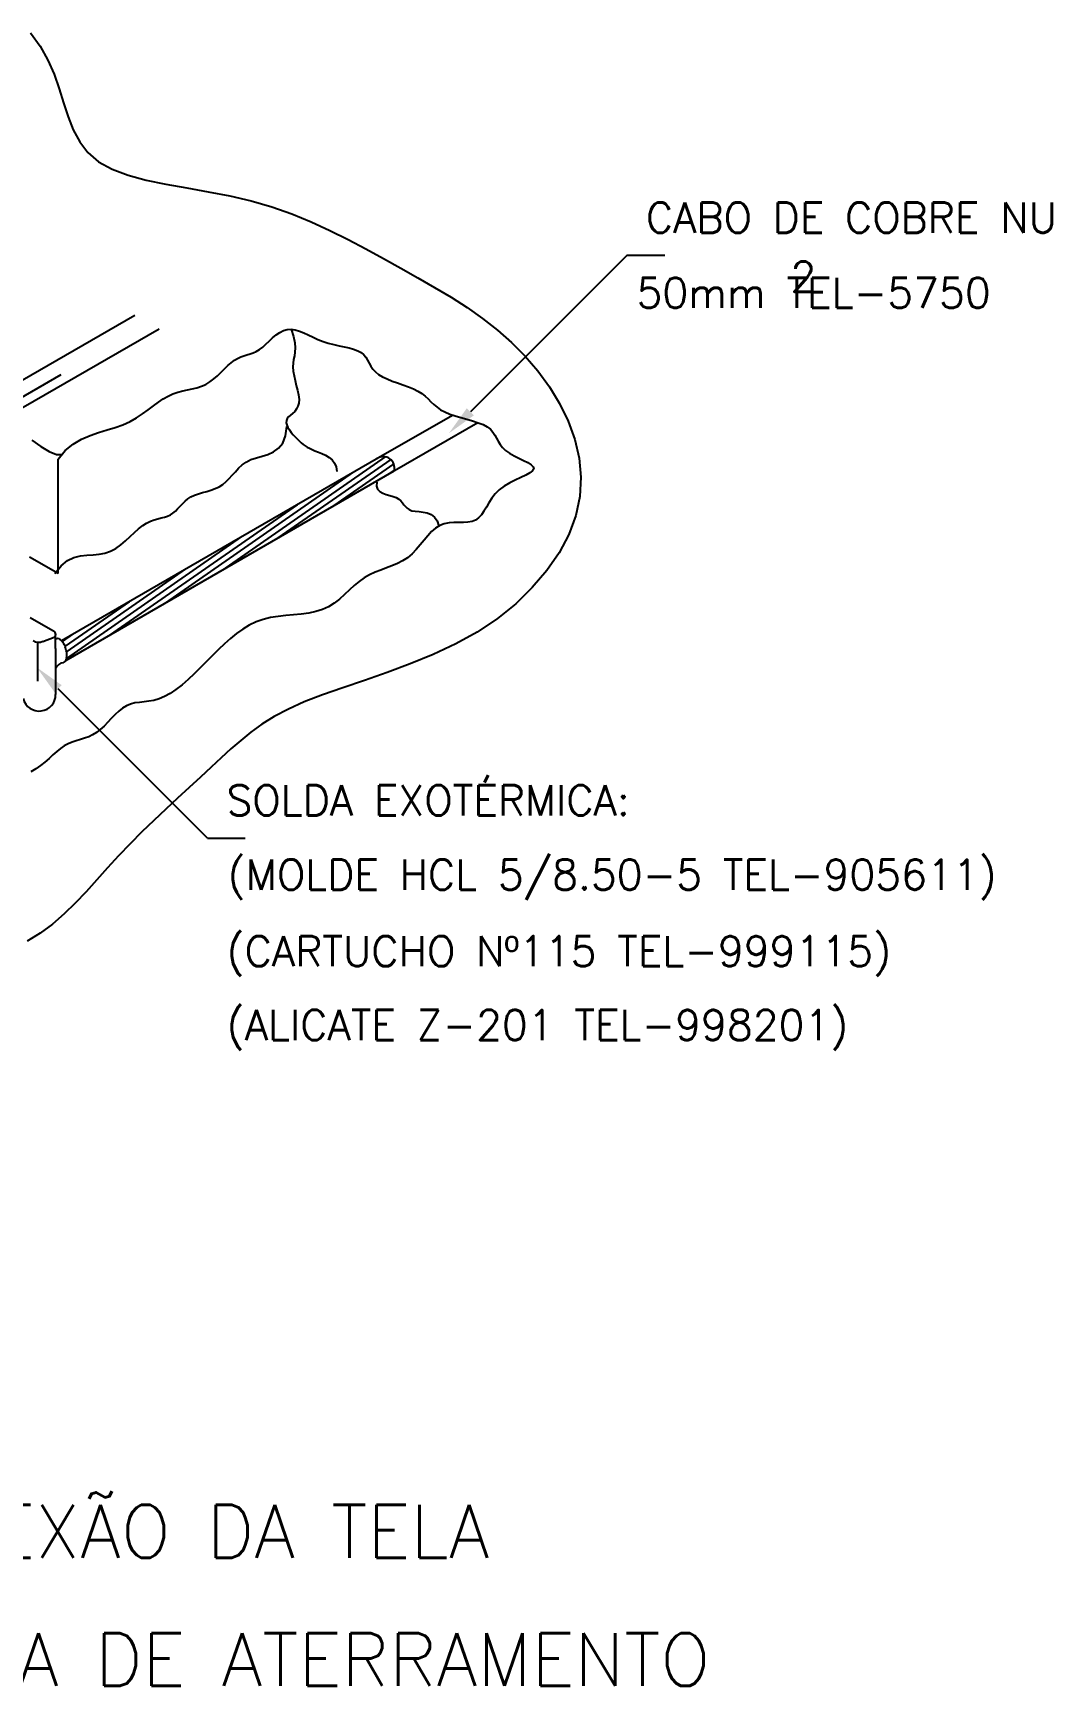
# Model space of a CAD drawing. Header units: millimetres. Extents: x -5251.1 to -5237, y -4718 to -4706.2.
# Drawn here: x -5243.74 to -5236.99, y -4717.96 to -4706.99 of the extents above; entities that cross this region are included whole.
import ezdxf
from ezdxf.enums import TextEntityAlignment as Align

# ---------------------------------------------------------------- set-up
doc = ezdxf.new("R2010")
doc.units = ezdxf.units.MM
doc.header["$LTSCALE"] = 10
doc.linetypes.add('DASHEDX2', pattern=[1.5, 1, -0.5])
doc.layers.add('Termotécnica', color=7, linetype='Continuous')
doc.styles.add('r140', font='romans.shx')
doc.styles.add('r80', font='romans.shx')

msp = doc.modelspace()

# ---------------------------------------------------------------- linework, layer by layer
at = {"layer": 'Termotécnica', "color": 2}
for p, q in [((-5239.803, -4708.468), (-5239.977, -4708.641)), ((-5239.803, -4708.468), (-5239.553, -4708.468)), ((-5239.977, -4708.641), (-5240.843, -4709.508)), ((-5243.577, -4710.58), (-5243.577, -4709.82)), ((-5243.577, -4710.58), (-5243.766, -4710.471)), ((-5243.611, -4710.961), (-5243.762, -4710.875)), ((-5243.713, -4711.036), (-5243.713, -4711.294)), ((-5243.677, -4711.03), (-5243.603, -4711.003)), ((-5243.593, -4711.077), (-5243.593, -4710.988)), ((-5243.593, -4711.077), (-5243.593, -4711.383)), ((-5242.586, -4712.335), (-5243.576, -4711.345)), ((-5242.586, -4712.335), (-5242.336, -4712.335))]:
    msp.add_line(p, q, dxfattribs=at)
at = {"layer": 'Termotécnica', "color": 1}
for p, q in [((-5244.107, -4709.465), (-5243.068, -4708.865)), ((-5243.939, -4709.552), (-5242.907, -4708.956)), ((-5243.997, -4709.514), (-5243.557, -4709.26)), ((-5241.408, -4709.805), (-5242.492, -4710.559)), ((-5241.371, -4709.823), (-5242.12, -4710.344)), ((-5241.35, -4709.853), (-5241.748, -4710.129)), ((-5241.619, -4709.908), (-5242.864, -4710.774)), ((-5241.348, -4709.895), (-5241.377, -4709.915)), ((-5241.991, -4710.123), (-5243.236, -4710.988)), ((-5242.363, -4710.337), (-5243.521, -4711.143)), ((-5242.734, -4710.552), (-5243.52, -4711.098)), ((-5243.106, -4710.767), (-5243.531, -4711.062)), ((-5243.478, -4710.981), (-5243.549, -4711.031))]:
    msp.add_line(p, q, dxfattribs=at)
at = {"layer": 'Termotécnica', "color": 1, "linetype": 'DASHEDX2'}
for p, q in [((-5241.451, -4709.811), (-5240.961, -4709.528)), ((-5241.346, -4709.897), (-5240.793, -4709.578))]:
    msp.add_line(p, q, dxfattribs=at)
at = {"layer": 'Termotécnica', "color": 3}
for p, q in [((-5243.554, -4711.025), (-5241.451, -4709.811)), ((-5243.526, -4711.156), (-5241.349, -4709.899))]:
    msp.add_line(p, q, dxfattribs=at)
at = {"layer": 'Termotécnica', "color": 2}
for points in [[(-5243.759, -4706.993), (-5243.696, -4707.081), (-5243.645, -4707.173), (-5243.604, -4707.267), (-5243.57, -4707.363), (-5243.54, -4707.457), (-5243.51, -4707.549), (-5243.476, -4707.636), (-5243.433, -4707.716), (-5243.379, -4707.787), (-5243.308, -4707.848), (-5243.219, -4707.897), (-5243.113, -4707.937), (-5242.993, -4707.969), (-5242.862, -4707.996), (-5242.724, -4708.021), (-5242.582, -4708.046), (-5242.438, -4708.073), (-5242.297, -4708.106), (-5242.16, -4708.146), (-5242.027, -4708.193), (-5241.899, -4708.246), (-5241.775, -4708.303), (-5241.653, -4708.363), (-5241.535, -4708.426), (-5241.419, -4708.49), (-5241.304, -4708.554), (-5241.191, -4708.618), (-5241.08, -4708.682), (-5240.971, -4708.747), (-5240.865, -4708.815), (-5240.763, -4708.887), (-5240.664, -4708.964), (-5240.57, -4709.047), (-5240.48, -4709.137), (-5240.396, -4709.235), (-5240.319, -4709.34), (-5240.251, -4709.452), (-5240.195, -4709.569), (-5240.151, -4709.69), (-5240.122, -4709.815), (-5240.111, -4709.941), (-5240.117, -4710.068), (-5240.144, -4710.194), (-5240.191, -4710.32), (-5240.255, -4710.442), (-5240.336, -4710.56), (-5240.432, -4710.673), (-5240.542, -4710.78), (-5240.664, -4710.878), (-5240.797, -4710.968), (-5240.94, -4711.047), (-5241.09, -4711.118), (-5241.243, -4711.18), (-5241.395, -4711.237), (-5241.545, -4711.289), (-5241.689, -4711.338), (-5241.823, -4711.385), (-5241.944, -4711.432), (-5242.05, -4711.48), (-5242.143, -4711.529), (-5242.225, -4711.579), (-5242.298, -4711.632), (-5242.366, -4711.687), (-5242.431, -4711.744), (-5242.496, -4711.803), (-5242.562, -4711.866), (-5242.633, -4711.931), (-5242.707, -4711.999), (-5242.784, -4712.07), (-5242.863, -4712.143), (-5242.942, -4712.218), (-5243.021, -4712.295), (-5243.1, -4712.374), (-5243.176, -4712.453), (-5243.249, -4712.533), (-5243.32, -4712.613), (-5243.391, -4712.692), (-5243.463, -4712.767), (-5243.536, -4712.839), (-5243.613, -4712.906), (-5243.695, -4712.966), (-5243.782, -4713.019)], [(-5243.577, -4709.82), (-5243.529, -4709.764), (-5243.477, -4709.722), (-5243.422, -4709.689), (-5243.365, -4709.663), (-5243.308, -4709.644), (-5243.252, -4709.627), (-5243.198, -4709.611), (-5243.147, -4709.593), (-5243.1, -4709.572), (-5243.057, -4709.547), (-5243.017, -4709.521), (-5242.98, -4709.494), (-5242.945, -4709.468), (-5242.912, -4709.443), (-5242.879, -4709.42), (-5242.847, -4709.402), (-5242.815, -4709.387), (-5242.782, -4709.376), (-5242.75, -4709.368), (-5242.718, -4709.361), (-5242.687, -4709.354), (-5242.656, -4709.347), (-5242.626, -4709.337), (-5242.598, -4709.325), (-5242.571, -4709.308), (-5242.545, -4709.289), (-5242.52, -4709.267), (-5242.496, -4709.244), (-5242.473, -4709.222), (-5242.451, -4709.2), (-5242.429, -4709.181), (-5242.408, -4709.164), (-5242.387, -4709.152), (-5242.366, -4709.142), (-5242.345, -4709.135), (-5242.325, -4709.129), (-5242.304, -4709.122), (-5242.283, -4709.115), (-5242.263, -4709.106), (-5242.242, -4709.093), (-5242.22, -4709.077), (-5242.199, -4709.058), (-5242.177, -4709.037), (-5242.154, -4709.016), (-5242.131, -4708.997), (-5242.107, -4708.98), (-5242.083, -4708.967), (-5242.058, -4708.96), (-5242.032, -4708.958), (-5242.005, -4708.963), (-5241.977, -4708.971), (-5241.948, -4708.983), (-5241.918, -4708.997), (-5241.886, -4709.012), (-5241.854, -4709.027), (-5241.82, -4709.04), (-5241.785, -4709.051), (-5241.749, -4709.06), (-5241.714, -4709.068), (-5241.68, -4709.076), (-5241.647, -4709.083), (-5241.617, -4709.092), (-5241.59, -4709.102), (-5241.568, -4709.114), (-5241.55, -4709.129), (-5241.536, -4709.145), (-5241.524, -4709.164), (-5241.513, -4709.183), (-5241.502, -4709.203), (-5241.489, -4709.223), (-5241.473, -4709.242), (-5241.452, -4709.259), (-5241.426, -4709.275), (-5241.395, -4709.289), (-5241.362, -4709.303), (-5241.326, -4709.315), (-5241.29, -4709.328), (-5241.254, -4709.341), (-5241.221, -4709.354), (-5241.191, -4709.369), (-5241.165, -4709.385), (-5241.143, -4709.403), (-5241.123, -4709.421), (-5241.104, -4709.44), (-5241.085, -4709.458), (-5241.064, -4709.476), (-5241.04, -4709.493), (-5241.013, -4709.508), (-5240.98, -4709.522), (-5240.944, -4709.534), (-5240.906, -4709.545), (-5240.866, -4709.556), (-5240.828, -4709.567), (-5240.791, -4709.579), (-5240.758, -4709.592), (-5240.731, -4709.606), (-5240.709, -4709.623), (-5240.693, -4709.641), (-5240.68, -4709.661), (-5240.669, -4709.681), (-5240.658, -4709.702), (-5240.645, -4709.723), (-5240.63, -4709.744), (-5240.609, -4709.763), (-5240.583, -4709.782), (-5240.553, -4709.799), (-5240.521, -4709.815), (-5240.49, -4709.83), (-5240.462, -4709.844), (-5240.44, -4709.858), (-5240.426, -4709.872), (-5240.422, -4709.885), (-5240.43, -4709.898), (-5240.449, -4709.912), (-5240.476, -4709.927), (-5240.509, -4709.942), (-5240.545, -4709.96), (-5240.582, -4709.979), (-5240.618, -4710), (-5240.651, -4710.024), (-5240.678, -4710.051), (-5240.701, -4710.08), (-5240.72, -4710.11), (-5240.737, -4710.139), (-5240.753, -4710.166), (-5240.77, -4710.19), (-5240.788, -4710.211), (-5240.808, -4710.226), (-5240.832, -4710.235), (-5240.859, -4710.24), (-5240.889, -4710.241), (-5240.92, -4710.242), (-5240.952, -4710.242), (-5240.984, -4710.244), (-5241.016, -4710.25), (-5241.045, -4710.262), (-5241.073, -4710.279), (-5241.1, -4710.302), (-5241.125, -4710.33), (-5241.15, -4710.359), (-5241.175, -4710.39), (-5241.202, -4710.421), (-5241.229, -4710.45), (-5241.259, -4710.475), (-5241.292, -4710.496), (-5241.326, -4710.514), (-5241.363, -4710.529), (-5241.4, -4710.543), (-5241.437, -4710.557), (-5241.475, -4710.571), (-5241.512, -4710.588), (-5241.547, -4710.609), (-5241.581, -4710.633), (-5241.613, -4710.66), (-5241.645, -4710.689), (-5241.677, -4710.719), (-5241.71, -4710.749), (-5241.745, -4710.776), (-5241.783, -4710.8), (-5241.823, -4710.819), (-5241.867, -4710.833), (-5241.914, -4710.843), (-5241.964, -4710.849), (-5242.015, -4710.854), (-5242.067, -4710.858), (-5242.118, -4710.864), (-5242.169, -4710.872), (-5242.218, -4710.884), (-5242.264, -4710.901), (-5242.309, -4710.923), (-5242.352, -4710.949), (-5242.393, -4710.979), (-5242.434, -4711.012), (-5242.474, -4711.047), (-5242.513, -4711.085), (-5242.553, -4711.125), (-5242.594, -4711.165), (-5242.634, -4711.206), (-5242.675, -4711.245), (-5242.715, -4711.283), (-5242.755, -4711.318), (-5242.795, -4711.35), (-5242.833, -4711.376), (-5242.871, -4711.397), (-5242.907, -4711.412), (-5242.942, -4711.422), (-5242.975, -4711.428), (-5243.007, -4711.431), (-5243.038, -4711.435), (-5243.067, -4711.439), (-5243.096, -4711.446), (-5243.123, -4711.457), (-5243.149, -4711.473), (-5243.175, -4711.493), (-5243.199, -4711.516), (-5243.224, -4711.541), (-5243.248, -4711.567), (-5243.272, -4711.592), (-5243.297, -4711.615), (-5243.322, -4711.635), (-5243.348, -4711.65), (-5243.374, -4711.663), (-5243.402, -4711.673), (-5243.429, -4711.681), (-5243.456, -4711.69), (-5243.483, -4711.699), (-5243.51, -4711.71), (-5243.536, -4711.724), (-5243.561, -4711.741), (-5243.586, -4711.761), (-5243.611, -4711.784), (-5243.637, -4711.807), (-5243.664, -4711.831), (-5243.693, -4711.854), (-5243.724, -4711.876), (-5243.758, -4711.896)], [(-5242.032, -4708.958), (-5242.016, -4709.008), (-5242.007, -4709.048), (-5242.005, -4709.082), (-5242.006, -4709.111), (-5242.01, -4709.136), (-5242.015, -4709.16), (-5242.019, -4709.184), (-5242.02, -4709.209), (-5242.018, -4709.237), (-5242.012, -4709.268), (-5242.005, -4709.3), (-5241.997, -4709.332), (-5241.989, -4709.364), (-5241.983, -4709.395), (-5241.979, -4709.424), (-5241.98, -4709.449), (-5241.986, -4709.47), (-5241.996, -4709.488), (-5242.008, -4709.504), (-5242.022, -4709.517), (-5242.036, -4709.529), (-5242.048, -4709.54), (-5242.058, -4709.552), (-5242.063, -4709.565), (-5242.064, -4709.579), (-5242.061, -4709.594), (-5242.053, -4709.61), (-5242.043, -4709.627), (-5242.031, -4709.644), (-5242.017, -4709.66), (-5242.003, -4709.675), (-5241.989, -4709.689), (-5241.976, -4709.702), (-5241.964, -4709.713), (-5241.952, -4709.723), (-5241.939, -4709.732), (-5241.926, -4709.741), (-5241.91, -4709.749), (-5241.893, -4709.757), (-5241.874, -4709.765), (-5241.851, -4709.774), (-5241.827, -4709.783), (-5241.803, -4709.795), (-5241.78, -4709.809), (-5241.759, -4709.826), (-5241.743, -4709.847), (-5241.732, -4709.872), (-5241.728, -4709.903)], [(-5243.598, -4710.579), (-5243.557, -4710.528), (-5243.515, -4710.494), (-5243.472, -4710.473), (-5243.429, -4710.462), (-5243.387, -4710.457), (-5243.345, -4710.455), (-5243.304, -4710.452), (-5243.266, -4710.445), (-5243.229, -4710.432), (-5243.194, -4710.413), (-5243.161, -4710.389), (-5243.13, -4710.362), (-5243.1, -4710.335), (-5243.071, -4710.308), (-5243.043, -4710.283), (-5243.016, -4710.262), (-5242.99, -4710.245), (-5242.964, -4710.233), (-5242.939, -4710.224), (-5242.915, -4710.217), (-5242.893, -4710.211), (-5242.871, -4710.206), (-5242.851, -4710.199), (-5242.832, -4710.19), (-5242.815, -4710.179), (-5242.799, -4710.165), (-5242.784, -4710.15), (-5242.768, -4710.133), (-5242.752, -4710.117), (-5242.735, -4710.1), (-5242.717, -4710.085), (-5242.696, -4710.072), (-5242.672, -4710.061), (-5242.646, -4710.051), (-5242.619, -4710.043), (-5242.591, -4710.035), (-5242.563, -4710.026), (-5242.536, -4710.016), (-5242.509, -4710.004), (-5242.485, -4709.989), (-5242.463, -4709.97), (-5242.442, -4709.949), (-5242.422, -4709.927), (-5242.401, -4709.904), (-5242.38, -4709.881), (-5242.356, -4709.859), (-5242.329, -4709.84), (-5242.298, -4709.824), (-5242.262, -4709.812), (-5242.224, -4709.801), (-5242.185, -4709.789), (-5242.148, -4709.772), (-5242.115, -4709.748), (-5242.087, -4709.714), (-5242.068, -4709.667), (-5242.059, -4709.604)], [(-5243.751, -4709.696), (-5243.692, -4709.738), (-5243.637, -4709.771), (-5243.588, -4709.789), (-5243.548, -4709.789)], [(-5241.463, -4709.973), (-5241.465, -4710.001), (-5241.458, -4710.021), (-5241.444, -4710.036), (-5241.424, -4710.047), (-5241.402, -4710.055), (-5241.378, -4710.062), (-5241.354, -4710.068), (-5241.334, -4710.076), (-5241.317, -4710.086), (-5241.304, -4710.097), (-5241.293, -4710.11), (-5241.283, -4710.123), (-5241.274, -4710.135), (-5241.262, -4710.147), (-5241.248, -4710.156), (-5241.231, -4710.163), (-5241.209, -4710.167), (-5241.183, -4710.169), (-5241.156, -4710.172), (-5241.129, -4710.178), (-5241.103, -4710.188), (-5241.081, -4710.205), (-5241.063, -4710.23), (-5241.052, -4710.265)]]:
    msp.add_lwpolyline(points, dxfattribs=at)
at = {"layer": 'Termotécnica', "color": 3}
msp.add_arc((-5241.42, -4709.878), 0.0738, 343.4713, 125.0199, dxfattribs=at)
at = {"layer": 'Termotécnica', "color": 2}
for centre, radius, start, end in [((-5243.616, -4710.983), 0.0233, 303.2736, 77.8715), ((-5243.706, -4710.968), 0.0681, 237.344, 294.8225), ((-5243.58, -4711.034), 0.0223, 105.1108, 122.2096), ((-5243.58, -4711.034), 0.0223, 65.8031, 105.1108), ((-5243.595, -4711.068), 0.0592, 41.9471, 65.8031), ((-5243.626, -4711.096), 0.101, 26.9466, 41.9471), ((-5243.681, -4711.124), 0.162, 15.1108, 26.9466), ((-5243.533, -4711.237), 0.0663, 98.7632, 153.4195), ((-5243.549, -4711.15), 0.0223, 285.1108, 324.4186), ((-5243.578, -4711.129), 0.0592, 324.4186, 348.2746), ((-5243.681, -4711.124), 0.162, 3.275, 15.1108), ((-5243.62, -4711.12), 0.101, 348.2746, 3.275), ((-5243.702, -4711.384), 0.109, 193.6166, 0.7094)]:
    msp.add_arc(centre, radius, start, end, dxfattribs=at)
for points in [[(-5240.82, -4709.531), (-5240.867, -4709.484), (-5240.985, -4709.649)], [(-5243.6, -4711.368), (-5243.553, -4711.321), (-5243.718, -4711.203)]]:
    msp.add_solid(points, dxfattribs=at)

# ---------------------------------------------------------------- texts
at = {"layer": 'Termotécnica', "color": 2, "style": 'r80'}
for s, p in [('CABO DE COBRE NU ', (-5239.678, -4708.218)), ('2', (-5238.72, -4708.61)), (' 50mm TEL-5750', (-5239.878, -4708.717)), ('SOLDA EXOTÉRMICA: ', (-5242.46, -4712.085)), ('(MOLDE HCL 5/8.50-5 TEL-905611) ', (-5242.452, -4712.578)), ('(CARTUCHO Nº115 TEL-999115) ', (-5242.459, -4713.086)), ('(ALICATE Z-201 TEL-998201)', (-5242.459, -4713.576))]:
    msp.add_text(s, height=0.2, dxfattribs=at).set_placement(p, align=Align.MIDDLE_LEFT)
at = {"layer": 'Termotécnica', "color": 5, "style": 'r140'}
for s, p in [(' CONEXÃO DA TELA ', (-5242.853, -4717.216)), ('COM A MALHA DE ATERRAMENTO', (-5243.032, -4718.067))]:
    msp.add_text(s, height=0.35, dxfattribs=at).set_placement(p, align=Align.BOTTOM_CENTER)

doc.saveas('drawing.dxf')
